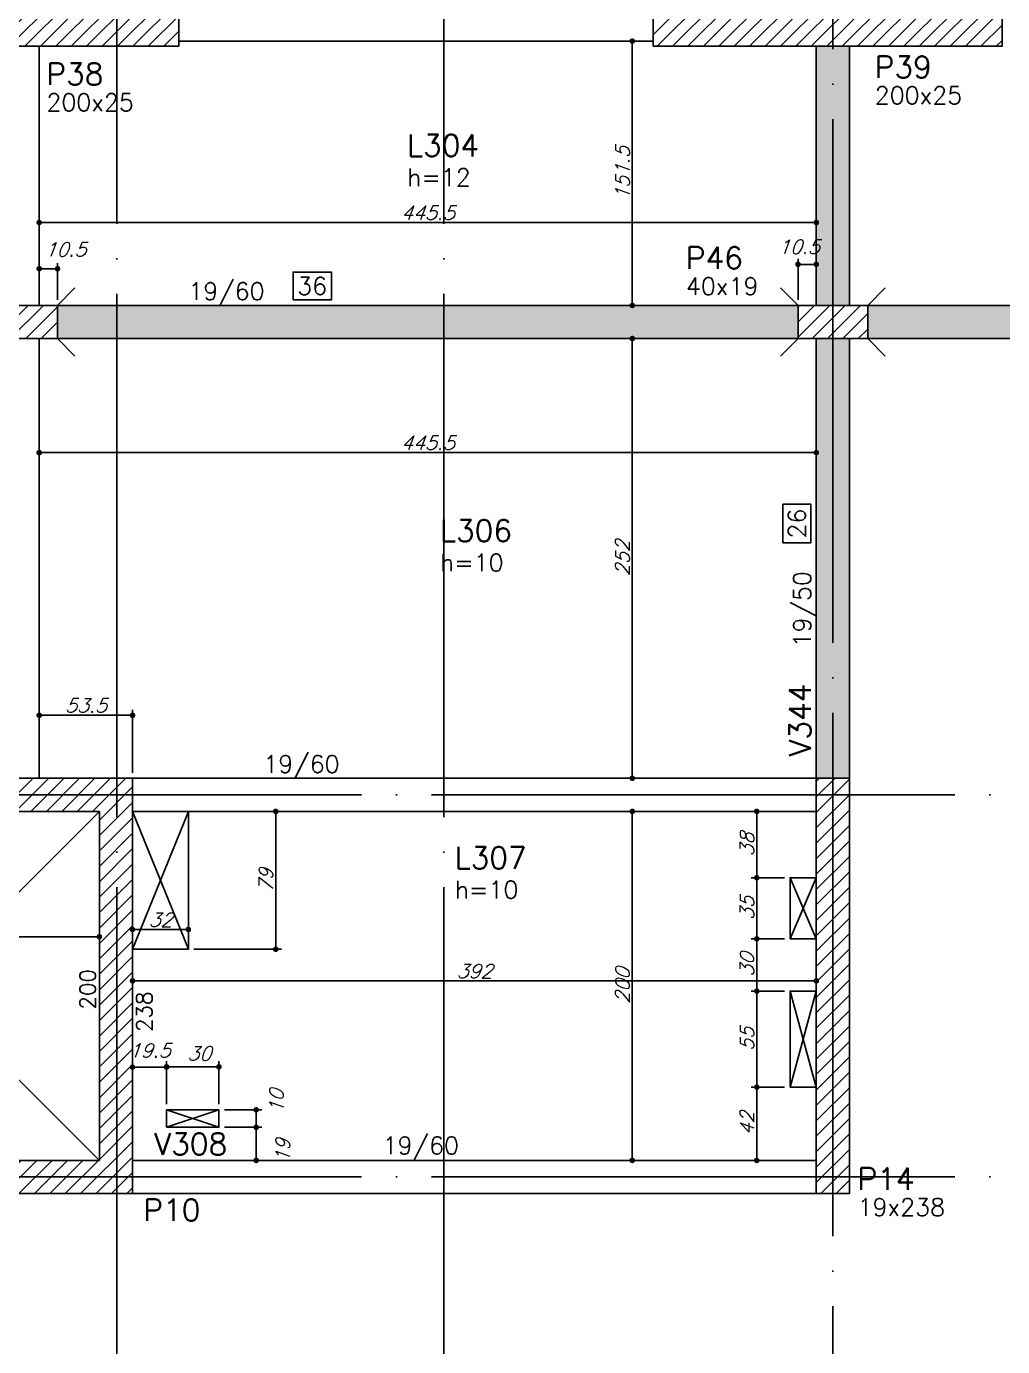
# Model space of a CAD drawing. Header units: millimetres. Extents: x -4107 to 5538, y -2094 to 2406.
# Drawn here: x 143 to 703, y 558 to 1314 of the extents above; entities that cross this region are included whole.
import ezdxf
from ezdxf.enums import TextEntityAlignment as Align

# ---------------------------------------------------------------- set-up
doc = ezdxf.new("R2010")
doc.units = ezdxf.units.MM
doc.header["$LTSCALE"] = 50
doc.linetypes.add('EIXO', pattern=[6.8, 6, -0.4, 0, -0.4])
for name, color, linetype in [('F-COTAS', 106, 'Continuous'), ('F-COTAS-FUROS', 50, 'Continuous'), ('F-DESNIVEL-1', 254, 'Continuous'), ('F-EIXO', 12, 'EIXO'), ('F-LAJES-DIM', 2, 'Continuous'), ('F-LAJES-NOME', 4, 'Continuous'), ('F-PILARES-DIM', 172, 'Continuous'), ('F-PILARES-HACH', 174, 'Continuous'), ('F-PILARES-N', 170, 'Continuous'), ('F-PILARES-NASCE', 4, 'Continuous'), ('F-PILARES-NOME', 170, 'Continuous'), ('F-PILARES-S', 170, 'Continuous'), ('F-TEXTO', 6, 'Continuous'), ('F-VIGAS', 3, 'Continuous'), ('F-VIGAS-DIM', 2, 'Continuous'), ('F-VIGAS-NOME', 4, 'Continuous'), ('F-VÃO', 1, 'Continuous')]:
    doc.layers.add(name, color=color, linetype=linetype)
doc.layers.add('F-DESNIVEL-2', color=7, linetype='Continuous', true_color=0xffd1e8)
doc.styles.add('CP-TEXT-INCL', font='simplex.shx', dxfattribs={"oblique": 20})
doc.styles.add('MCP', font='simplex.shx')
doc.styles.add('ROMANS', font='simplex.shx')
doc.dimstyles.new('CP-COTAS-50', dxfattribs={"dimscale": 0.64, "dimtxt": 12.5, "dimasz": 5, "dimexe": 5, "dimexo": 5, "dimgap": 2.5, "dimtad": 1, "dimdec": 1, "dimdsep": 46, "dimtxsty": 'CP-TEXT-INCL', "dimblk1": 'DOT', "dimblk2": 'DOT', "dimsah": 1, "dimcen": 9, "dimclrd": 256, "dimclre": 256, "dimclrt": 256, "dimadec": 0, "dimazin": 0, "dimtfac": 1, "dimtdec": 1, "dimtmove": 2, "dimatfit": 3, "dimldrblk": 'DOT', "dimfxl": 0, "dimtolj": 1, "dimarcsym": 0})
pattern_1 = [(45, (0, -5000), (-4.4194174, 4.4194174), [])]

# ---------------------------------------------------------------- blocks, each defined once
blk = doc.blocks.new('*U9')
at = {"layer": 'F-VIGAS-DIM', "color": 1}
blk.add_lwpolyline([(0, 0), (22, 0), (22, 16), (0, 16)], close=True, dxfattribs=at)
at = {"layer": 'F-VIGAS-DIM', "style": 'MCP'}
blk.add_attdef('DIM', text='', height=10, dxfattribs=at).set_placement((11, 8), align=Align.MIDDLE_CENTER)
blk = doc.blocks.new('*U13')
at = {"layer": 'F-EIXO'}
blk.add_line((0, 0), (7397, 0), dxfattribs=at)
at = {"layer": 'F-TEXTO', "style": 'ROMANS'}
blk.add_attdef('EIXO', text='', height=17.5, dxfattribs=at).set_placement((-28.2072, 0), align=Align.MIDDLE_CENTER)
blk = doc.blocks.new('*U15')
at = {"layer": 'F-EIXO'}
blk.add_line((0, 0), (0, -3377.88), dxfattribs=at)
at = {"layer": 'F-TEXTO', "style": 'ROMANS'}
blk.add_attdef('EIXO', text='', height=17.5, rotation=360, dxfattribs=at).set_placement((0, 28.21), align=Align.MIDDLE_CENTER)
blk = doc.blocks.new('*U16')
at = {"layer": 'F-EIXO'}
blk.add_line((0, 0), (0, -3477.88), dxfattribs=at)
at = {"layer": 'F-TEXTO', "style": 'ROMANS'}
blk.add_attdef('EIXO', text='', height=17.5, rotation=360, dxfattribs=at).set_placement((0, 28.21), align=Align.MIDDLE_CENTER)
blk = doc.blocks.new('*U131')
at = {"layer": 'F-VÃO'}
for p, q in [((0, 0), (30, 10)), ((0, 10), (30, 0))]:
    blk.add_line(p, q, dxfattribs=at)
at = {"layer": 'F-VÃO', "color": 3}
blk.add_lwpolyline([(0, 0), (30, 0), (30, 10), (0, 10)], close=True, dxfattribs=at)
blk = doc.blocks.new('*U140')
at = {"layer": 'F-VÃO'}
for p, q in [((0, 0), (32, 79)), ((0, 79), (32, 0))]:
    blk.add_line(p, q, dxfattribs=at)
at = {"layer": 'F-VÃO', "color": 3}
blk.add_lwpolyline([(0, 0), (32, 0), (32, 79), (0, 79)], close=True, dxfattribs=at)
blk = doc.blocks.new('_DOT')
at = {"color": 0, "linetype": 'ByBlock'}
blk.add_line((-0.5, 0), (-1, 0), dxfattribs=at)
at = {"color": 0, "linetype": 'ByBlock', "const_width": 0.5}
blk.add_lwpolyline([(-0.25, 0, 1), (0.25, 0, 1)], format="xyb", close=True, dxfattribs=at)
blk = doc.blocks.new('*D161')
at = {"layer": 'DEFPOINTS', "color": 0, "transparency": 16777216}
for p in [(262.15, 864.5), (286.11, 864.5), (236, 785.5)]:
    blk.add_point(p, dxfattribs=at)
at = {"layer": 'F-COTAS-FUROS', "lineweight": -2, "transparency": 16777216}
for p, q in [((265.35, 864.5), (289.31, 864.5)), ((286.11, 788.7), (286.11, 861.3)), ((239.2, 785.5), (289.31, 785.5))]:
    blk.add_line(p, q, dxfattribs=at)
at = {"layer": 'F-COTAS-FUROS', "lineweight": -2, "transparency": 16777216, "xscale": 3.2, "yscale": 3.2, "zscale": 3.2}
for p, rotation in [((286.11, 864.5), 90), ((286.11, 785.5), 270)]:
    blk.add_blockref('_DOT', p, dxfattribs=dict(at, rotation=rotation))
at = {"layer": 'F-COTAS-FUROS', "transparency": 16777216, "insert": (280.51, 825), "char_height": 8, "attachment_point": 5, "rotation": 90, "style": 'CP-TEXT-INCL'}
blk.add_mtext('\\A1;79', dxfattribs=at)
blk = doc.blocks.new('*D162')
at = {"layer": 'DEFPOINTS', "color": 0, "transparency": 16777216}
for p in [(204, 811.76), (236, 798.35), (236, 796.85)]:
    blk.add_point(p, dxfattribs=at)
at = {"layer": 'F-COTAS-FUROS', "lineweight": -2, "transparency": 16777216}
for p, q in [((204, 808.56), (204, 793.65)), ((207.2, 796.85), (232.8, 796.85)), ((236, 795.15), (236, 793.65))]:
    blk.add_line(p, q, dxfattribs=at)
at = {"layer": 'F-COTAS-FUROS', "lineweight": -2, "transparency": 16777216, "xscale": 3.2, "yscale": 3.2, "zscale": 3.2, "rotation": 180}
blk.add_blockref('_DOT', (204, 796.85), dxfattribs=at)
at = {"layer": 'F-COTAS-FUROS', "lineweight": -2, "transparency": 16777216, "xscale": 3.2, "yscale": 3.2, "zscale": 3.2}
blk.add_blockref('_DOT', (236, 796.85), dxfattribs=at)
at = {"layer": 'F-COTAS-FUROS', "transparency": 16777216, "insert": (220, 802.45), "char_height": 8, "attachment_point": 5, "style": 'CP-TEXT-INCL'}
blk.add_mtext('\\A1;32', dxfattribs=at)
blk = doc.blocks.new('*D163')
at = {"layer": 'DEFPOINTS', "color": 0, "transparency": 16777216}
for p in [(223.53, 718.14), (223.53, 693.61), (253.53, 693.47)]:
    blk.add_point(p, dxfattribs=at)
at = {"layer": 'F-COTAS-FUROS', "lineweight": -2, "transparency": 16777216}
for p, q in [((223.53, 696.81), (223.53, 721.34)), ((253.53, 696.67), (253.53, 721.34)), ((250.33, 718.14), (226.73, 718.14))]:
    blk.add_line(p, q, dxfattribs=at)
at = {"layer": 'F-COTAS-FUROS', "lineweight": -2, "transparency": 16777216, "xscale": 3.2, "yscale": 3.2, "zscale": 3.2, "rotation": 180}
blk.add_blockref('_DOT', (223.53, 718.14), dxfattribs=at)
at = {"layer": 'F-COTAS-FUROS', "lineweight": -2, "transparency": 16777216, "xscale": 3.2, "yscale": 3.2, "zscale": 3.2}
blk.add_blockref('_DOT', (253.53, 718.14), dxfattribs=at)
at = {"layer": 'F-COTAS-FUROS', "transparency": 16777216, "insert": (242.19, 725.73), "char_height": 8, "attachment_point": 5, "style": 'CP-TEXT-INCL'}
blk.add_mtext('\\A1;30', dxfattribs=at)
blk = doc.blocks.new('*D164')
at = {"layer": 'DEFPOINTS', "color": 0, "transparency": 16777216}
for p in [(204, 717.94), (204, 699.98), (223.53, 693.47)]:
    blk.add_point(p, dxfattribs=at)
at = {"layer": 'F-COTAS-FUROS', "lineweight": -2, "transparency": 16777216}
for p, q in [((204, 703.18), (204, 721.14)), ((223.53, 696.67), (223.53, 721.14)), ((220.33, 717.94), (207.2, 717.94))]:
    blk.add_line(p, q, dxfattribs=at)
at = {"layer": 'F-COTAS-FUROS', "lineweight": -2, "transparency": 16777216, "xscale": 3.2, "yscale": 3.2, "zscale": 3.2, "rotation": 180}
blk.add_blockref('_DOT', (204, 717.94), dxfattribs=at)
at = {"layer": 'F-COTAS-FUROS', "lineweight": -2, "transparency": 16777216, "xscale": 3.2, "yscale": 3.2, "zscale": 3.2}
blk.add_blockref('_DOT', (223.53, 717.94), dxfattribs=at)
at = {"layer": 'F-COTAS-FUROS', "transparency": 16777216, "insert": (213.76, 727.54), "char_height": 8, "attachment_point": 5, "style": 'CP-TEXT-INCL'}
blk.add_mtext('\\A1;19.5', dxfattribs=at)
blk = doc.blocks.new('*D165')
at = {"layer": 'DEFPOINTS', "color": 0, "transparency": 16777216}
for p in [(253.53, 683.47), (267.37, 664.5), (274.9, 664.5)]:
    blk.add_point(p, dxfattribs=at)
at = {"layer": 'F-COTAS-FUROS', "lineweight": -2, "transparency": 16777216}
for p, q in [((256.73, 683.47), (278.1, 683.47)), ((274.9, 680.27), (274.9, 667.7)), ((270.57, 664.5), (278.1, 664.5))]:
    blk.add_line(p, q, dxfattribs=at)
at = {"layer": 'F-COTAS-FUROS', "lineweight": -2, "transparency": 16777216, "xscale": 3.2, "yscale": 3.2, "zscale": 3.2}
for p, rotation in [((274.9, 683.47), 90), ((274.9, 664.5), 270)]:
    blk.add_blockref('_DOT', p, dxfattribs=dict(at, rotation=rotation))
at = {"layer": 'F-COTAS-FUROS', "transparency": 16777216, "insert": (290.22, 669.97), "char_height": 8, "attachment_point": 5, "rotation": 90, "style": 'CP-TEXT-INCL'}
blk.add_mtext('\\A1;19', dxfattribs=at)
blk = doc.blocks.new('*D166')
at = {"layer": 'DEFPOINTS', "color": 0, "transparency": 16777216}
for p in [(253.53, 693.47), (274.9, 693.47), (253.53, 683.47)]:
    blk.add_point(p, dxfattribs=at)
at = {"layer": 'F-COTAS-FUROS', "lineweight": -2, "transparency": 16777216}
for p, q in [((256.73, 693.47), (278.1, 693.47)), ((274.9, 686.67), (274.9, 690.27)), ((256.73, 683.47), (278.1, 683.47))]:
    blk.add_line(p, q, dxfattribs=at)
at = {"layer": 'F-COTAS-FUROS', "lineweight": -2, "transparency": 16777216, "xscale": 3.2, "yscale": 3.2, "zscale": 3.2}
for p, rotation in [((274.9, 693.47), 90), ((274.9, 683.47), 270)]:
    blk.add_blockref('_DOT', p, dxfattribs=dict(at, rotation=rotation))
at = {"layer": 'F-COTAS-FUROS', "transparency": 16777216, "insert": (286.51, 698.31), "char_height": 8, "attachment_point": 5, "rotation": 90, "style": 'CP-TEXT-INCL'}
blk.add_mtext('\\A1;10', dxfattribs=at)
blk = doc.blocks.new('*D264')
at = {"layer": 'DEFPOINTS', "color": 0, "transparency": 16777216}
for p in [(-15, 792.68), (185, 792.68), (185, 792.68)]:
    blk.add_point(p, dxfattribs=at)
at = {"layer": 'F-COTAS', "lineweight": -2, "transparency": 16777216}
blk.add_line((-11.8, 792.68), (181.8, 792.68), dxfattribs=at)
at = {"layer": 'F-COTAS', "lineweight": -2, "transparency": 16777216, "xscale": 3.2, "yscale": 3.2, "zscale": 3.2, "rotation": 180}
blk.add_blockref('_DOT', (-15, 792.68), dxfattribs=at)
at = {"layer": 'F-COTAS', "lineweight": -2, "transparency": 16777216, "xscale": 3.2, "yscale": 3.2, "zscale": 3.2}
blk.add_blockref('_DOT', (185, 792.68), dxfattribs=at)
at = {"layer": 'F-COTAS', "transparency": 16777216, "insert": (85, 798.28), "char_height": 8, "attachment_point": 5, "style": 'CP-TEXT-INCL'}
blk.add_mtext('\\A1;200', dxfattribs=at)
blk = doc.blocks.new('*D265')
at = {"layer": 'DEFPOINTS', "color": 0, "transparency": 16777216}
for p in [(204, 772.89), (596, 772.89), (596, 767.38)]:
    blk.add_point(p, dxfattribs=at)
at = {"layer": 'F-COTAS', "lineweight": -2, "transparency": 16777216}
for p, q in [((204, 769.69), (204, 764.18)), ((207.2, 767.38), (592.8, 767.38)), ((596, 769.69), (596, 764.18))]:
    blk.add_line(p, q, dxfattribs=at)
at = {"layer": 'F-COTAS', "lineweight": -2, "transparency": 16777216, "xscale": 3.2, "yscale": 3.2, "zscale": 3.2, "rotation": 180}
blk.add_blockref('_DOT', (204, 767.38), dxfattribs=at)
at = {"layer": 'F-COTAS', "lineweight": -2, "transparency": 16777216, "xscale": 3.2, "yscale": 3.2, "zscale": 3.2}
blk.add_blockref('_DOT', (596, 767.38), dxfattribs=at)
at = {"layer": 'F-COTAS', "transparency": 16777216, "insert": (400, 772.98), "char_height": 8, "attachment_point": 5, "style": 'CP-TEXT-INCL'}
blk.add_mtext('\\A1;392', dxfattribs=at)
blk = doc.blocks.new('*D266')
at = {"layer": 'DEFPOINTS', "color": 0, "transparency": 16777216}
for p in [(488.55, 864.5), (490.5, 864.5), (488.55, 664.5)]:
    blk.add_point(p, dxfattribs=at)
at = {"layer": 'F-COTAS', "lineweight": -2, "transparency": 16777216}
for p, q in [((491.75, 864.5), (493.7, 864.5)), ((490.5, 667.7), (490.5, 861.3)), ((491.75, 664.5), (493.7, 664.5))]:
    blk.add_line(p, q, dxfattribs=at)
at = {"layer": 'F-COTAS', "lineweight": -2, "transparency": 16777216, "xscale": 3.2, "yscale": 3.2, "zscale": 3.2}
for p, rotation in [((490.5, 864.5), 90), ((490.5, 664.5), 270)]:
    blk.add_blockref('_DOT', p, dxfattribs=dict(at, rotation=rotation))
at = {"layer": 'F-COTAS', "transparency": 16777216, "insert": (484.9, 764.5), "char_height": 8, "attachment_point": 5, "rotation": 90, "style": 'CP-TEXT-INCL'}
blk.add_mtext('\\A1;200', dxfattribs=at)
blk = doc.blocks.new('*D267')
at = {"layer": 'DEFPOINTS', "color": 0, "transparency": 16777216}
for p in [(490.5, 1135.5), (503.47, 1135.5), (503.47, 883.5)]:
    blk.add_point(p, dxfattribs=at)
at = {"layer": 'F-COTAS', "lineweight": -2, "transparency": 16777216}
for p, q in [((500.27, 1135.5), (487.3, 1135.5)), ((490.5, 886.7), (490.5, 1132.3)), ((500.27, 883.5), (487.3, 883.5))]:
    blk.add_line(p, q, dxfattribs=at)
at = {"layer": 'F-COTAS', "lineweight": -2, "transparency": 16777216, "xscale": 3.2, "yscale": 3.2, "zscale": 3.2}
for p, rotation in [((490.5, 1135.5), 90), ((490.5, 883.5), 270)]:
    blk.add_blockref('_DOT', p, dxfattribs=dict(at, rotation=rotation))
at = {"layer": 'F-COTAS', "transparency": 16777216, "insert": (484.9, 1009.5), "char_height": 8, "attachment_point": 5, "rotation": 90, "style": 'CP-TEXT-INCL'}
blk.add_mtext('\\A1;252', dxfattribs=at)
blk = doc.blocks.new('*D268')
at = {"layer": 'DEFPOINTS', "color": 0, "transparency": 16777216}
for p in [(490.5, 1306), (499.39, 1306), (499.39, 1154.5)]:
    blk.add_point(p, dxfattribs=at)
at = {"layer": 'F-COTAS', "lineweight": -2, "transparency": 16777216}
for p, q in [((496.19, 1306), (487.3, 1306)), ((490.5, 1157.7), (490.5, 1302.8)), ((496.19, 1154.5), (487.3, 1154.5))]:
    blk.add_line(p, q, dxfattribs=at)
at = {"layer": 'F-COTAS', "lineweight": -2, "transparency": 16777216, "xscale": 3.2, "yscale": 3.2, "zscale": 3.2}
for p, rotation in [((490.5, 1306), 90), ((490.5, 1154.5), 270)]:
    blk.add_blockref('_DOT', p, dxfattribs=dict(at, rotation=rotation))
at = {"layer": 'F-COTAS', "transparency": 16777216, "insert": (484.9, 1230.25), "char_height": 8, "attachment_point": 5, "rotation": 90, "style": 'CP-TEXT-INCL'}
blk.add_mtext('\\A1;151.5', dxfattribs=at)
blk = doc.blocks.new('*D274')
at = {"layer": 'DEFPOINTS', "color": 0, "transparency": 16777216}
for p in [(150.5, 1201.99), (596, 1201.99), (596, 1201.99)]:
    blk.add_point(p, dxfattribs=at)
at = {"layer": 'F-COTAS', "lineweight": -2, "transparency": 16777216}
blk.add_line((153.7, 1201.99), (592.8, 1201.99), dxfattribs=at)
at = {"layer": 'F-COTAS', "lineweight": -2, "transparency": 16777216, "xscale": 3.2, "yscale": 3.2, "zscale": 3.2, "rotation": 180}
blk.add_blockref('_DOT', (150.5, 1201.99), dxfattribs=at)
at = {"layer": 'F-COTAS', "lineweight": -2, "transparency": 16777216, "xscale": 3.2, "yscale": 3.2, "zscale": 3.2}
blk.add_blockref('_DOT', (596, 1201.99), dxfattribs=at)
at = {"layer": 'F-COTAS', "transparency": 16777216, "insert": (373.25, 1207.59), "char_height": 8, "attachment_point": 5, "style": 'CP-TEXT-INCL'}
blk.add_mtext('\\A1;445.5', dxfattribs=at)
blk = doc.blocks.new('*D275')
at = {"layer": 'DEFPOINTS', "color": 0, "transparency": 16777216}
for p in [(150.5, 1175.52), (150.5, 1164.17), (161, 1154.5)]:
    blk.add_point(p, dxfattribs=at)
at = {"layer": 'F-COTAS', "lineweight": -2, "transparency": 16777216}
for p, q in [((150.5, 1167.37), (150.5, 1178.72)), ((157.8, 1175.52), (153.7, 1175.52)), ((161, 1157.7), (161, 1178.72))]:
    blk.add_line(p, q, dxfattribs=at)
at = {"layer": 'F-COTAS', "lineweight": -2, "transparency": 16777216, "xscale": 3.2, "yscale": 3.2, "zscale": 3.2, "rotation": 180}
blk.add_blockref('_DOT', (150.5, 1175.52), dxfattribs=at)
at = {"layer": 'F-COTAS', "lineweight": -2, "transparency": 16777216, "xscale": 3.2, "yscale": 3.2, "zscale": 3.2}
blk.add_blockref('_DOT', (161, 1175.52), dxfattribs=at)
at = {"layer": 'F-COTAS', "transparency": 16777216, "insert": (165.45, 1186.5), "char_height": 8, "attachment_point": 5, "style": 'CP-TEXT-INCL'}
blk.add_mtext('\\A1;10.5', dxfattribs=at)
blk = doc.blocks.new('*D276')
at = {"layer": 'DEFPOINTS', "color": 0, "transparency": 16777216}
for p in [(596, 1178.04), (596, 1166.36), (585.5, 1154.5)]:
    blk.add_point(p, dxfattribs=at)
at = {"layer": 'F-COTAS', "lineweight": -2, "transparency": 16777216}
for p, q in [((585.5, 1157.7), (585.5, 1181.24)), ((596, 1169.56), (596, 1181.24)), ((588.7, 1178.04), (592.8, 1178.04))]:
    blk.add_line(p, q, dxfattribs=at)
at = {"layer": 'F-COTAS', "lineweight": -2, "transparency": 16777216, "xscale": 3.2, "yscale": 3.2, "zscale": 3.2, "rotation": 180}
blk.add_blockref('_DOT', (585.5, 1178.04), dxfattribs=at)
at = {"layer": 'F-COTAS', "lineweight": -2, "transparency": 16777216, "xscale": 3.2, "yscale": 3.2, "zscale": 3.2}
blk.add_blockref('_DOT', (596, 1178.04), dxfattribs=at)
at = {"layer": 'F-COTAS', "transparency": 16777216, "insert": (585.9, 1188.01), "char_height": 8, "attachment_point": 5, "style": 'CP-TEXT-INCL'}
blk.add_mtext('\\A1;10.5', dxfattribs=at)
blk = doc.blocks.new('*D278')
at = {"layer": 'DEFPOINTS', "color": 0, "transparency": 16777216}
for p in [(150.5, 1070.13), (596, 1070.13), (596, 1070.13)]:
    blk.add_point(p, dxfattribs=at)
at = {"layer": 'F-COTAS', "lineweight": -2, "transparency": 16777216}
blk.add_line((153.7, 1070.13), (592.8, 1070.13), dxfattribs=at)
at = {"layer": 'F-COTAS', "lineweight": -2, "transparency": 16777216, "xscale": 3.2, "yscale": 3.2, "zscale": 3.2, "rotation": 180}
blk.add_blockref('_DOT', (150.5, 1070.13), dxfattribs=at)
at = {"layer": 'F-COTAS', "lineweight": -2, "transparency": 16777216, "xscale": 3.2, "yscale": 3.2, "zscale": 3.2}
blk.add_blockref('_DOT', (596, 1070.13), dxfattribs=at)
at = {"layer": 'F-COTAS', "transparency": 16777216, "insert": (373.25, 1075.73), "char_height": 8, "attachment_point": 5, "style": 'CP-TEXT-INCL'}
blk.add_mtext('\\A1;445.5', dxfattribs=at)
blk = doc.blocks.new('*D279')
at = {"layer": 'DEFPOINTS', "color": 0, "transparency": 16777216}
for p in [(204, 919.6), (150.5, 896.95), (204, 883.5)]:
    blk.add_point(p, dxfattribs=at)
at = {"layer": 'F-COTAS', "lineweight": -2, "transparency": 16777216}
for p, q in [((150.5, 900.15), (150.5, 922.8)), ((153.7, 919.6), (200.8, 919.6)), ((204, 886.7), (204, 922.8))]:
    blk.add_line(p, q, dxfattribs=at)
at = {"layer": 'F-COTAS', "lineweight": -2, "transparency": 16777216, "xscale": 3.2, "yscale": 3.2, "zscale": 3.2, "rotation": 180}
blk.add_blockref('_DOT', (150.5, 919.6), dxfattribs=at)
at = {"layer": 'F-COTAS', "lineweight": -2, "transparency": 16777216, "xscale": 3.2, "yscale": 3.2, "zscale": 3.2}
blk.add_blockref('_DOT', (204, 919.6), dxfattribs=at)
at = {"layer": 'F-COTAS', "transparency": 16777216, "insert": (177.25, 925.2), "char_height": 8, "attachment_point": 5, "style": 'CP-TEXT-INCL'}
blk.add_mtext('\\A1;53.5', dxfattribs=at)
blk = doc.blocks.new('*U352')
at = {"layer": 'F-VÃO'}
for p, q in [((0, 0), (15, 55)), ((0, 55), (15, 0))]:
    blk.add_line(p, q, dxfattribs=at)
at = {"layer": 'F-VÃO', "color": 3}
blk.add_lwpolyline([(0, 0), (15, 0), (15, 55), (0, 55)], close=True, dxfattribs=at)
blk = doc.blocks.new('*U355')
at = {"layer": 'F-VÃO'}
for p, q in [((0, 0), (15, 35)), ((0, 35), (15, 0))]:
    blk.add_line(p, q, dxfattribs=at)
at = {"layer": 'F-VÃO', "color": 3}
blk.add_lwpolyline([(0, 0), (15, 0), (15, 35), (0, 35)], close=True, dxfattribs=at)
blk = doc.blocks.new('*D370')
at = {"layer": 'DEFPOINTS', "color": 0, "transparency": 16777216}
for p in [(561.86, 706.5), (581, 706.5), (581, 664.5)]:
    blk.add_point(p, dxfattribs=at)
at = {"layer": 'F-COTAS-FUROS', "lineweight": -2, "transparency": 16777216}
for p, q in [((577.8, 706.5), (558.66, 706.5)), ((561.86, 667.7), (561.86, 703.3)), ((577.8, 664.5), (558.66, 664.5))]:
    blk.add_line(p, q, dxfattribs=at)
at = {"layer": 'F-COTAS-FUROS', "lineweight": -2, "transparency": 16777216, "xscale": 3.2, "yscale": 3.2, "zscale": 3.2}
for p, rotation in [((561.86, 706.5), 90), ((561.86, 664.5), 270)]:
    blk.add_blockref('_DOT', p, dxfattribs=dict(at, rotation=rotation))
at = {"layer": 'F-COTAS-FUROS', "transparency": 16777216, "insert": (556.26, 685.5), "char_height": 8, "attachment_point": 5, "rotation": 90, "style": 'CP-TEXT-INCL'}
blk.add_mtext('\\A1;42', dxfattribs=at)
blk = doc.blocks.new('*D371')
at = {"layer": 'DEFPOINTS', "color": 0, "transparency": 16777216}
for p in [(561.86, 761.5), (581, 761.5), (581, 706.5)]:
    blk.add_point(p, dxfattribs=at)
at = {"layer": 'F-COTAS-FUROS', "lineweight": -2, "transparency": 16777216}
for p, q in [((577.8, 761.5), (558.66, 761.5)), ((561.86, 709.7), (561.86, 758.3)), ((577.8, 706.5), (558.66, 706.5))]:
    blk.add_line(p, q, dxfattribs=at)
at = {"layer": 'F-COTAS-FUROS', "lineweight": -2, "transparency": 16777216, "xscale": 3.2, "yscale": 3.2, "zscale": 3.2}
for p, rotation in [((561.86, 761.5), 90), ((561.86, 706.5), 270)]:
    blk.add_blockref('_DOT', p, dxfattribs=dict(at, rotation=rotation))
at = {"layer": 'F-COTAS-FUROS', "transparency": 16777216, "insert": (556.26, 734), "char_height": 8, "attachment_point": 5, "rotation": 90, "style": 'CP-TEXT-INCL'}
blk.add_mtext('\\A1;55', dxfattribs=at)
blk = doc.blocks.new('*D372')
at = {"layer": 'DEFPOINTS', "color": 0, "transparency": 16777216}
for p in [(561.86, 791.5), (581, 791.5), (581, 761.5)]:
    blk.add_point(p, dxfattribs=at)
at = {"layer": 'F-COTAS-FUROS', "lineweight": -2, "transparency": 16777216}
for p, q in [((577.8, 791.5), (558.66, 791.5)), ((561.86, 764.7), (561.86, 788.3)), ((577.8, 761.5), (558.66, 761.5))]:
    blk.add_line(p, q, dxfattribs=at)
at = {"layer": 'F-COTAS-FUROS', "lineweight": -2, "transparency": 16777216, "xscale": 3.2, "yscale": 3.2, "zscale": 3.2}
for p, rotation in [((561.86, 791.5), 90), ((561.86, 761.5), 270)]:
    blk.add_blockref('_DOT', p, dxfattribs=dict(at, rotation=rotation))
at = {"layer": 'F-COTAS-FUROS', "transparency": 16777216, "insert": (556.26, 776.5), "char_height": 8, "attachment_point": 5, "rotation": 90, "style": 'CP-TEXT-INCL'}
blk.add_mtext('\\A1;30', dxfattribs=at)
blk = doc.blocks.new('*D373')
at = {"layer": 'DEFPOINTS', "color": 0, "transparency": 16777216}
for p in [(561.86, 826.5), (581, 826.5), (581, 791.5)]:
    blk.add_point(p, dxfattribs=at)
at = {"layer": 'F-COTAS-FUROS', "lineweight": -2, "transparency": 16777216}
for p, q in [((577.8, 826.5), (558.66, 826.5)), ((561.86, 794.7), (561.86, 823.3)), ((577.8, 791.5), (558.66, 791.5))]:
    blk.add_line(p, q, dxfattribs=at)
at = {"layer": 'F-COTAS-FUROS', "lineweight": -2, "transparency": 16777216, "xscale": 3.2, "yscale": 3.2, "zscale": 3.2}
for p, rotation in [((561.86, 826.5), 90), ((561.86, 791.5), 270)]:
    blk.add_blockref('_DOT', p, dxfattribs=dict(at, rotation=rotation))
at = {"layer": 'F-COTAS-FUROS', "transparency": 16777216, "insert": (556.26, 809), "char_height": 8, "attachment_point": 5, "rotation": 90, "style": 'CP-TEXT-INCL'}
blk.add_mtext('\\A1;35', dxfattribs=at)
blk = doc.blocks.new('*D374')
at = {"layer": 'DEFPOINTS', "color": 0, "transparency": 16777216}
for p in [(561.86, 864.5), (573.8, 864.5), (581, 826.5)]:
    blk.add_point(p, dxfattribs=at)
at = {"layer": 'F-COTAS-FUROS', "lineweight": -2, "transparency": 16777216}
for p, q in [((570.6, 864.5), (558.66, 864.5)), ((561.86, 829.7), (561.86, 861.3)), ((577.8, 826.5), (558.66, 826.5))]:
    blk.add_line(p, q, dxfattribs=at)
at = {"layer": 'F-COTAS-FUROS', "lineweight": -2, "transparency": 16777216, "xscale": 3.2, "yscale": 3.2, "zscale": 3.2}
for p, rotation in [((561.86, 864.5), 90), ((561.86, 826.5), 270)]:
    blk.add_blockref('_DOT', p, dxfattribs=dict(at, rotation=rotation))
at = {"layer": 'F-COTAS-FUROS', "transparency": 16777216, "insert": (556.26, 845.5), "char_height": 8, "attachment_point": 5, "rotation": 90, "style": 'CP-TEXT-INCL'}
blk.add_mtext('\\A1;38', dxfattribs=at)

msp = doc.modelspace()

# ---------------------------------------------------------------- hatches: boundary and pattern name
at = {"layer": 'F-PILARES-HACH', "linetype": 'Continuous'}
h = msp.add_hatch(dxfattribs=at)
h.set_pattern_fill('ANSI31', color=256, scale=50, style=0)
h.set_pattern_definition(pattern_1)
h.paths.add_polyline_path([(30.5, 1303), (230.5, 1303), (230.5, 1328), (30.5, 1328)], flags=16)
h = msp.add_hatch(dxfattribs=at)
h.set_pattern_fill('ANSI31', color=256, scale=50, style=0)
h.set_pattern_definition(pattern_1)
h.paths.add_polyline_path([(502.5, 1303), (702.5, 1303), (702.5, 1328), (502.5, 1328)], flags=16)
h = msp.add_hatch(dxfattribs=at)
h.set_pattern_fill('ANSI31', color=256, scale=50, style=0)
h.set_pattern_definition(pattern_1)
h.paths.add_polyline_path([(121, 1135.5), (161, 1135.5), (161, 1154.5), (121, 1154.5)], flags=16)
h = msp.add_hatch(dxfattribs=at)
h.set_pattern_fill('ANSI31', color=256, scale=50, style=0)
h.set_pattern_definition(pattern_1)
h.paths.add_polyline_path([(585.5, 1135.5), (625.5, 1135.5), (625.5, 1154.5), (585.5, 1154.5)], flags=16)
h = msp.add_hatch(dxfattribs=at)
h.set_pattern_fill('ANSI31', color=256, scale=50, style=0)
h.set_pattern_definition(pattern_1)
h.paths.add_polyline_path([(204, 645.5), (204, 883.5), (-34, 883.5), (-34, 864.5), (185, 864.5), (185, 664.5), (-34, 664.5), (-34, 645.5)], flags=16)
h = msp.add_hatch(dxfattribs=at)
h.set_pattern_fill('ANSI31', color=256, scale=50, style=0)
h.set_pattern_definition(pattern_1)
h.paths.add_polyline_path([(596, 645.5), (615, 645.5), (615, 883.5), (596, 883.5)], flags=16)

# ---------------------------------------------------------------- linework, layer by layer
at = {"layer": 'F-DESNIVEL-1', "linetype": 'Continuous'}
for points in [[(161, 1135.5), (585.5, 1135.5), (585.5, 1154.5)], [(161, 1135.5), (585.5, 1154.5), (161, 1154.5)], [(161, 1135.5), (161, 1154.5), (161, 1135.5)], [(625.5, 1135.5), (1266, 1135.5), (1266, 1154.5)], [(625.5, 1135.5), (1266, 1154.5), (625.5, 1154.5)], [(625.5, 1135.5), (625.5, 1154.5), (625.5, 1135.5)]]:
    msp.add_solid(points, dxfattribs=at)
at = {"layer": 'F-DESNIVEL-2', "linetype": 'Continuous'}
for points in [[(615, 1154.5), (615, 1302.9), (596, 1302.9)], [(615, 1154.5), (596, 1302.9), (596, 1154.5)], [(615, 1154.5), (596, 1154.5), (615, 1154.5)], [(615, 1135.5), (596, 1135.5), (596, 883.6)], [(615, 1135.5), (596, 883.6), (615, 883.6)], [(615, 1135.5), (615, 883.6), (615, 1135.5)]]:
    msp.add_solid(points, dxfattribs=at)
at = {"layer": 'F-PILARES-N', "linetype": 'Continuous'}
for points in [[(121, 1135.5), (161, 1135.5), (161, 1154.5), (121, 1154.5), (121, 1135.5)], [(585.5, 1135.5), (625.5, 1135.5), (625.5, 1154.5), (585.5, 1154.5), (585.5, 1135.5)]]:
    msp.add_lwpolyline(points, dxfattribs=at)
at = {"layer": 'F-PILARES-NASCE', "linetype": 'Continuous'}
for p, q in [((161, 1154.5), (171, 1164.5)), ((585.5, 1154.5), (575.5, 1164.5)), ((625.5, 1154.5), (635.5, 1164.5)), ((161, 1135.5), (171, 1125.5)), ((585.5, 1135.5), (575.5, 1125.5)), ((625.5, 1135.5), (635.5, 1125.5))]:
    msp.add_line(p, q, dxfattribs=at)
at = {"layer": 'F-PILARES-S'}
msp.add_lwpolyline([(30.5, 1303), (230.5, 1303), (230.5, 1328), (30.5, 1328), (30.5, 1303)], dxfattribs=at)
at = {"layer": 'F-PILARES-S', "linetype": 'Continuous'}
for points in [[(502.5, 1303), (702.5, 1303), (702.5, 1328), (502.5, 1328), (502.5, 1303)], [(204, 645.5), (204, 883.5), (-34, 883.5), (-34, 864.5), (185, 864.5), (185, 664.5), (-34, 664.5), (-34, 645.5), (204, 645.5)], [(596, 645.5), (615, 645.5), (615, 883.5), (596, 883.5), (596, 645.5)]]:
    msp.add_lwpolyline(points, dxfattribs=at)
at = {"layer": 'F-VIGAS'}
for points in [[(150.5, 1154.5), (150.5, 1303)], [(230.5, 1306), (502.5, 1306)], [(596, 1303), (596, 1154.5)], [(615, 1154.5), (615, 1303)], [(585.5, 1154.5), (161, 1154.5)], [(1266, 1154.5), (625.5, 1154.5)], [(150.5, 883.5), (150.5, 1135.5)], [(161, 1135.5), (585.5, 1135.5)], [(596, 1135.5), (596, 883.5)], [(615, 883.5), (615, 1135.5)], [(625.5, 1135.5), (1266, 1135.5)], [(596, 883.5), (204, 883.5)], [(204, 864.5), (596, 864.5)], [(596, 664.5), (204, 664.5)], [(204, 645.5), (596, 645.5)]]:
    msp.add_lwpolyline(points, dxfattribs=at)
at = {"layer": 'F-VÃO'}
for p, q in [((-15, 664.5), (185, 864.5)), ((-15, 864.5), (185, 664.5))]:
    msp.add_line(p, q, dxfattribs=at)

# ---------------------------------------------------------------- block references
at = {"layer": 'F-EIXO', "linetype": 'Continuous'}
for name, p in [('*U16', (605.5, 1941.357)), ('*U15', (195, 1841.357)), ('*U15', (382.5, 1841.357)), ('*U13', (-3705.761, 874)), ('*U13', (-3705.761, 655))]:
    msp.add_blockref(name, p, dxfattribs=at)
at = {"layer": 'F-VIGAS-DIM', "linetype": 'Continuous'}
msp.add_blockref('*U9', (296, 1157.625), dxfattribs=at).add_auto_attribs({'DIM': '36'})
at = {"layer": 'F-VIGAS-DIM', "linetype": 'Continuous', "rotation": 90}
msp.add_blockref('*U9', (592.875, 1018.5), dxfattribs=at).add_auto_attribs({'DIM': '26'})
at = {"layer": 'F-VÃO'}
for name, p in [('*U140', (204, 785.5)), ('*U355', (581, 791.5)), ('*U352', (581, 706.5)), ('*U131', (223.528, 683.473))]:
    msp.add_blockref(name, p, dxfattribs=at)

# ---------------------------------------------------------------- texts
at = {"layer": 'F-LAJES-DIM', "linetype": 'Continuous', "style": 'ROMANS'}
for s, p in [('h=12', (361.433, 1222.922)), ('h=10', (380.305, 1002.113)), ('h=10', (388.74, 814.667))]:
    msp.add_text(s, height=10, dxfattribs=at).set_placement(p)
at = {"layer": 'F-LAJES-NOME', "linetype": 'Continuous', "style": 'ROMANS'}
for s, p in [('L304', (361.433, 1239.922)), ('L306', (380.305, 1019.113)), ('L307', (388.74, 831.667))]:
    msp.add_text(s, height=12.5, dxfattribs=at).set_placement(p)
at = {"layer": 'F-PILARES-DIM', "linetype": 'Continuous', "style": 'ROMANS'}
for s, p in [('200x25', (629.495, 1269.884)), ('200x25', (154.639, 1265.893)), ('40x19', (521.245, 1160.485)), ('19x238', (619.621, 632.719))]:
    msp.add_text(s, height=10, dxfattribs=at).set_placement(p)
for s, p in [('200', (182.75, 751)), ('238', (215.25, 738.109))]:
    msp.add_text(s, height=9, rotation=90, dxfattribs=at).set_placement(p)
at = {"layer": 'F-PILARES-NOME', "linetype": 'Continuous', "style": 'ROMANS'}
for s, p in [('P39', (629.495, 1284.884)), ('P38', (154.639, 1280.893)), ('P46', (521.245, 1175.485)), ('P14', (619.621, 647.719)), ('P10', (210.25, 629.875))]:
    msp.add_text(s, height=12.5, dxfattribs=at).set_placement(p)
at = {"layer": 'F-VIGAS-DIM', "linetype": 'Continuous', "style": 'ROMANS'}
for p in [(236, 1157.625), (279, 886.625), (347.423, 668.029)]:
    msp.add_text('19/60', height=10, dxfattribs=at).set_placement(p)
msp.add_text('19/50', height=10, rotation=90, dxfattribs=at).set_placement((592.875, 958.5))
at = {"layer": 'F-VIGAS-NOME', "linetype": 'Continuous', "style": 'ROMANS'}
msp.add_text('V344', height=12.5, rotation=90, dxfattribs=at).set_placement((592.875, 896))
msp.add_text('V308', height=12.5, dxfattribs=at).set_placement((216.5, 667.625))

# ---------------------------------------------------------------- dimensions: what is measured, and where the dimension line sits
at = {"layer": 'F-COTAS'}
for base, p1, p2, picture, middle in [((490.505, 1306), (499.392, 1154.5), (499.392, 1306), '*D268', (484.905, 1230.25)), ((490.505, 1135.5), (503.465, 883.5), (503.465, 1135.5), '*D267', (484.905, 1009.5)), ((490.505, 864.5), (488.55, 664.5), (488.55, 864.5), '*D266', (484.905, 764.5))]:
    dim = msp.add_linear_dim(base=base, p1=p1, p2=p2, angle=90, dimstyle='CP-COTAS-50', override={"dimscale": 0.64, "dimfxl": 7.5}, dxfattribs=at)
    dim.commit()
    dim.dimension.update_dxf_attribs({"geometry": picture, "text_midpoint": middle})
for base, p1, p2, picture, middle in [((596, 1201.992), (150.5, 1201.992), (596, 1201.992), '*D274', (373.25, 1207.592)), ((596, 1070.125), (150.5, 1070.125), (596, 1070.125), '*D278', (373.25, 1075.725)), ((204, 919.605), (150.5, 896.951), (204, 883.5), '*D279', (177.25, 925.205)), ((185, 792.684), (-15, 792.684), (185, 792.684), '*D264', (85, 798.284)), ((596, 767.379), (204, 772.893), (596, 772.893), '*D265', (400, 772.979))]:
    dim = msp.add_linear_dim(base=base, p1=p1, p2=p2, dimstyle='CP-COTAS-50', override={"dimscale": 0.64, "dimfxl": 7.5}, dxfattribs=at)
    dim.commit()
    dim.dimension.update_dxf_attribs({"geometry": picture, "text_midpoint": middle})
for base, p1, p2, picture, middle in [((150.5, 1175.516), (161, 1154.5), (150.5, 1164.174), '*D275', (165.446, 1186.504)), ((596, 1178.037), (585.5, 1154.5), (596, 1166.357), '*D276', (585.902, 1188.007))]:
    dim = msp.add_linear_dim(base=base, p1=p1, p2=p2, dimstyle='CP-COTAS-50', override={"dimscale": 0.64, "dimfxl": 7.5}, dxfattribs=at)
    dim.commit()
    dim.dimension.update_dxf_attribs({"geometry": picture, "text_midpoint": middle, "dimtype": 160})
at = {"layer": 'F-COTAS-FUROS'}
for base, p1, p2, picture, middle in [((286.114, 864.5), (236, 785.5), (262.147, 864.5), '*D161', (280.514, 825)), ((561.859, 864.5), (581, 826.5), (573.801, 864.5), '*D374', (556.259, 845.5)), ((561.859, 826.5), (581, 791.5), (581, 826.5), '*D373', (556.259, 809)), ((561.859, 791.5), (581, 761.5), (581, 791.5), '*D372', (556.259, 776.5)), ((561.859, 761.5), (581, 706.5), (581, 761.5), '*D371', (556.259, 734)), ((561.859, 706.5), (581, 664.5), (581, 706.5), '*D370', (556.259, 685.5))]:
    dim = msp.add_linear_dim(base=base, p1=p1, p2=p2, angle=90, dimstyle='CP-COTAS-50', override={"dimfxl": 7.5}, dxfattribs=at)
    dim.commit()
    dim.dimension.update_dxf_attribs({"geometry": picture, "text_midpoint": middle})
for base, p1, p2, picture, middle in [((236, 796.854), (204, 811.757), (236, 798.346), '*D162', (220, 802.454)), ((204, 717.944), (223.528, 693.473), (204, 699.982), '*D164', (213.764, 727.544))]:
    dim = msp.add_linear_dim(base=base, p1=p1, p2=p2, dimstyle='CP-COTAS-50', override={"dimfxl": 7.5}, dxfattribs=at)
    dim.commit()
    dim.dimension.update_dxf_attribs({"geometry": picture, "text_midpoint": middle})
dim = msp.add_linear_dim(base=(223.528, 718.144), p1=(253.528, 693.473), p2=(223.528, 693.606), dimstyle='CP-COTAS-50', override={"dimfxl": 7.5}, dxfattribs=at)
dim.commit()
dim.dimension.update_dxf_attribs({"geometry": '*D163', "text_midpoint": (242.189, 725.731), "dimtype": 160})
for base, p2, picture, middle in [((274.901, 693.473), (253.528, 693.473), '*D166', (286.51, 698.313)), ((274.901, 664.5), (267.367, 664.5), '*D165', (290.218, 669.966))]:
    dim = msp.add_linear_dim(base=base, p1=(253.528, 683.473), p2=p2, angle=90, dimstyle='CP-COTAS-50', override={"dimfxl": 7.5}, dxfattribs=at)
    dim.commit()
    dim.dimension.update_dxf_attribs({"geometry": picture, "text_midpoint": middle, "dimtype": 160})

doc.saveas('drawing.dxf')
